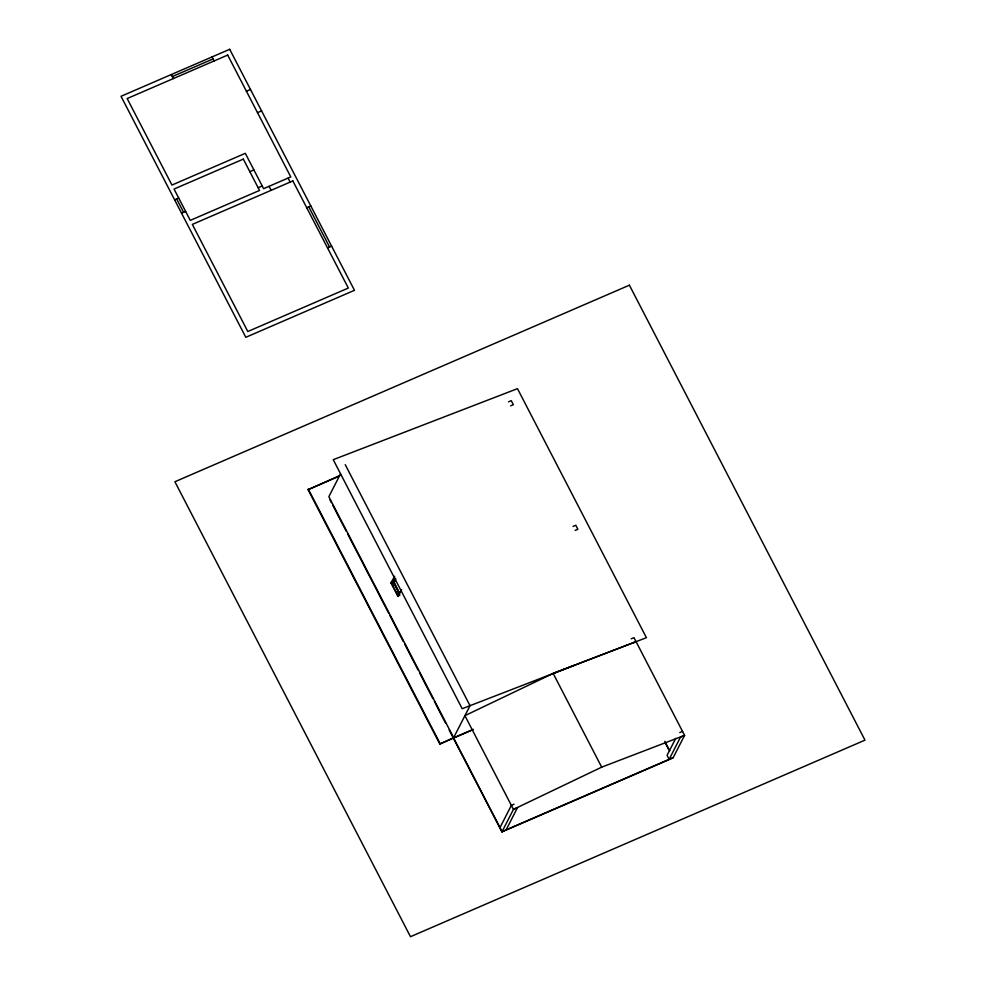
<?xml version="1.0" encoding="UTF-8"?>
<svg xmlns="http://www.w3.org/2000/svg" width="986" height="986" viewBox="0 0 986 986"><rect width="100%" height="100%" fill="white"/><g stroke="black" fill="none" stroke-linecap="round" stroke-linejoin="round"><path stroke-width="1.48" d="M473.144 729.628L439.805 744.048L308.088 489.66L340.663 475.178M340.453 474.007L328.856 496.673L453.646 737.676L439.805 744.048M401.622 589.64L397.876 596.123L390.949 582.738L392.946 581.715L394.807 578.079M390.949 582.738L394.696 576.243M395.46 579.904L394.178 582.43L399.441 593.264L393.895 582.553L395.842 578.77M397.876 596.123L399.885 595.1L392.946 581.715M399.441 593.264L400.735 590.737M575.528 664.86L462.188 708.712L333.243 459.686L517.477 388.657L646.422 637.695L553.158 673.438L464.911 715.663L513.435 809.395L501.923 831.901L453.387 738.181L470.026 705.68L345.236 464.677M500.001 827.574L511.364 805.377L514.076 804.194M506.151 829.83L517.514 807.633L513.435 809.395L601.682 767.157L684.592 735.371L633.973 637.634L631.262 638.805M675.755 738.341L667.066 755.325L669.149 759.343L680.513 737.134L684.592 735.371L673.068 757.877L501.923 831.901M172.316 76.563L213.062 58.95M246.414 91.23L250.481 89.467M257.506 112.65L261.573 110.888M174.608 199.788L178.688 198.026M249.828 171.687L253.907 169.925M181.547 213.186L185.614 211.423M258.147 187.747L262.227 185.984M306.72 207.713L310.8 205.951M327.525 247.88L331.604 246.118M508.554 401.832L511.266 400.649L513.349 404.667L510.625 405.838M308.088 489.66L338.999 476.287M573.063 526.425L575.787 525.242L577.858 529.26L575.146 530.431M633.234 642.872L636.056 641.652L553.158 673.438L601.682 767.157M473.305 729.332L453.548 737.873L502.084 831.592L673.228 757.581M679.798 732.536L682.509 731.353M664.81 741.324L669.74 750.839M665.291 742.852L668.828 749.68M308.766 206.826L329.558 246.993M288.06 178.096L290.143 182.114M212.027 56.941L214.11 60.959M269.042 186.317L271.125 190.335M171.281 74.554L173.351 78.572M391.491 582.504L392.872 585.179M396.335 591.871L398.418 595.889M391.048 582.541L397.974 595.926M176.642 198.913L183.581 212.298M330.014 499.902L331.419 502.626M332.824 505.35L346.222 531.22M347.639 533.944L388.533 612.91M389.938 615.634L403.336 641.504M404.741 644.228L418.138 670.098M419.555 672.822L432.94 698.692M434.358 701.416L445.635 723.194M449.16 730.01L452.685 736.813M308.347 489.155L440.064 743.543M229.689 49.3L121.019 96.295L245.81 337.298L354.479 290.303L229.689 49.3M227.692 55.08L127.169 98.551L171.958 185.048L245.304 153.323L263.607 188.671L290.784 176.913L227.692 55.08M243.32 159.103L174.041 189.053L190.261 220.383L259.54 190.434L243.32 159.103M292.854 180.931L192.344 224.401L247.806 331.518L348.317 288.048L292.854 180.931M629.401 285.188L174.904 481.747L410.484 936.7L864.981 740.141L629.401 285.188"/></g></svg>
